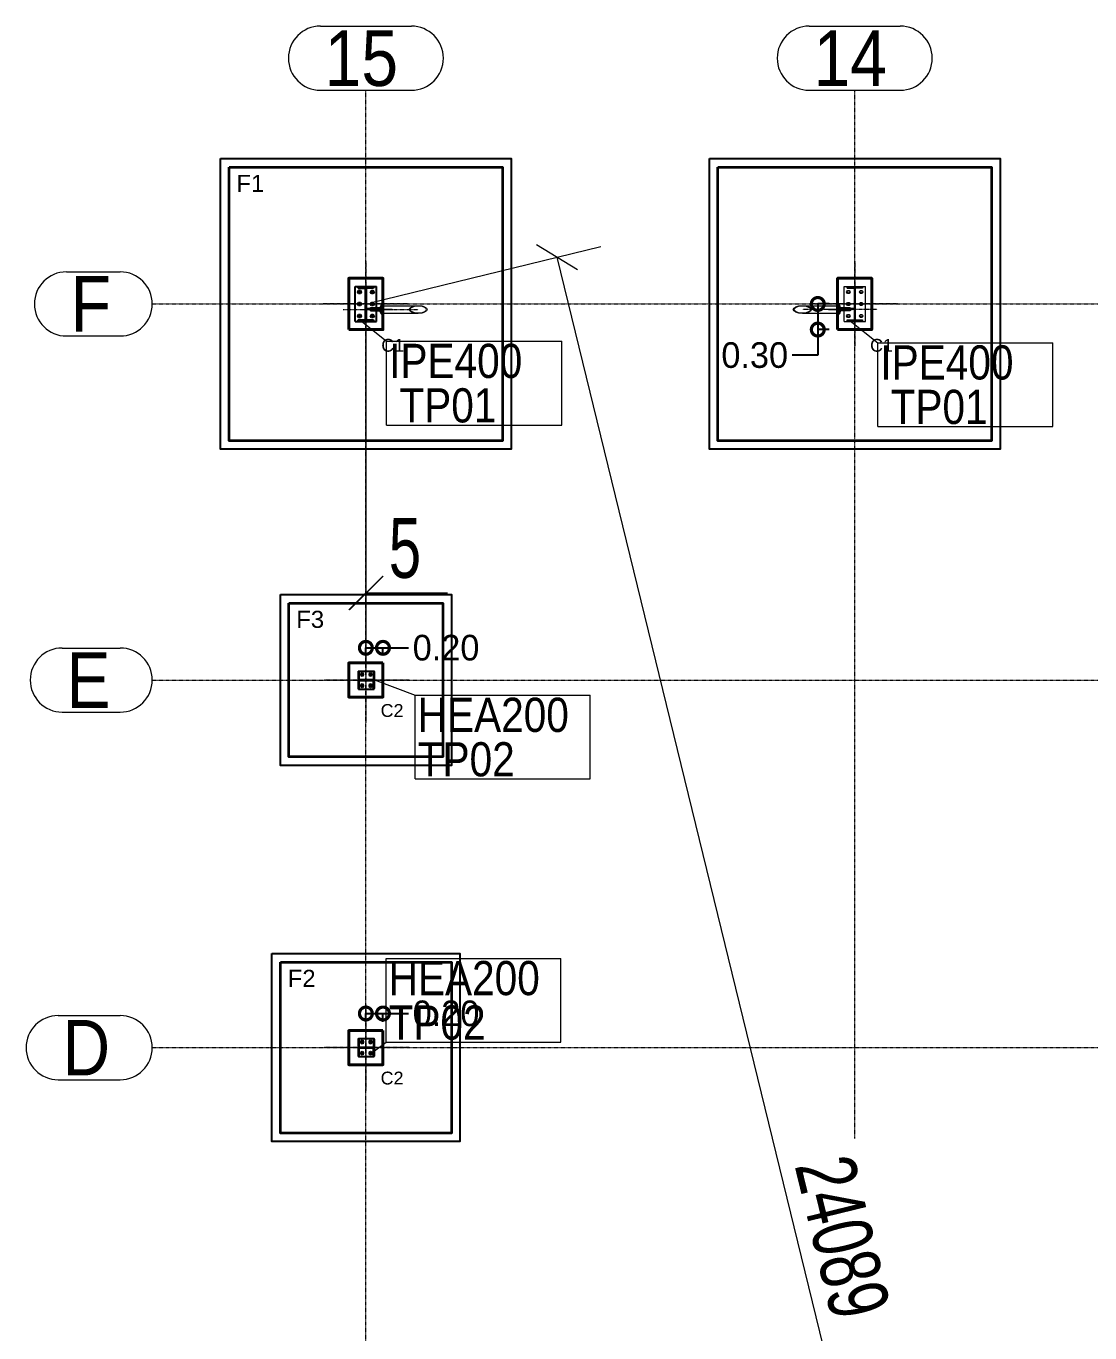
# Model space of a CAD drawing. Header units: millimetres. Extents: x 178198 to 9785548, y 9608 to 2087470.
# Drawn here: x 423626 to 436074, y 51059 to 66346 of the extents above; entities that cross this region are included whole.
import ezdxf

# ---------------------------------------------------------------- set-up
doc = ezdxf.new("R2010")
doc.units = ezdxf.units.MM
doc.header["$PDMODE"] = 35
doc.linetypes.add('XKITLINE00', pattern=[0])
doc.linetypes.add('XKITLINE03', pattern=[6, 3, -1, 1, -1])
for name, color, linetype, lineweight in [('Bolt', 7, 'Continuous', 0), ('Column', 7, 'Continuous', 40), ('foundation', 7, 'Continuous', 35), ('Part', 2, 'Continuous', 0), ('PartMark', 3, 'Continuous', 0), ('S-GRID', 1, 'Continuous', 0), ('Z-DIMENSIONS', 1, 'Continuous', 0)]:
    doc.layers.add(name, color=color, linetype=linetype, lineweight=lineweight)
for name, color, linetype in [('dim_axis', 251, 'Continuous'), ('dim_axis @ 100', 251, 'Continuous'), ('plain foundation', 8, 'Continuous'), ('Steel Section', 7, 'Continuous'), ('text', 7, 'Continuous')]:
    doc.layers.add(name, color=color, linetype=linetype)
doc.styles.add('Andalus1', font='andlso.ttf', dxfattribs={"height": 3})
doc.styles.add('Arial', font='arial.ttf', dxfattribs={"height": 2.034003})
doc.styles.add('Arial2', font='arial.ttf', dxfattribs={"height": 300})
doc.styles.add('ARIAL_NARROW', font='ARIALN.TTF')
doc.dimstyles.new('Annotative1', dxfattribs={"dimscale": 0, "dimtxt": 3, "dimasz": 3, "dimexe": 0, "dimexo": 1, "dimtad": 0, "dimtih": 1, "dimtoh": 1, "dimlfac": 0.001, "dimzin": 1, "dimdsep": 46, "dimtxsty": 'Andalus1', "dimblk": 'DOTSMALL', "dimcen": 2.5, "dimclrd": 256, "dimclre": 256, "dimclrt": 256, "dimadec": 4, "dimazin": 0, "dimtfac": 1, "dimtmove": 0, "dimatfit": 3, "dimldrblk": 'DOTSMALL', "dimfxl": 1, "dimlwd": -1, "dimlwe": -1, "dimarcsym": 0})

# ---------------------------------------------------------------- blocks, each defined once
blk = doc.blocks.new('_DotSmall')
at = {"color": 0, "linetype": 'ByBlock', "const_width": 0.5}
blk.add_lwpolyline([(-0.0625, 0, 1), (0.0625, 0, 1)], format="xyb", close=True, dxfattribs=at)
blk = doc.blocks.new('*D156')
at = {"layer": 'Defpoints', "color": 0, "transparency": 16777216}
for p in [(427802, 59073), (427602, 58896), (427802, 58896)]:
    blk.add_point(p, dxfattribs=at)
at = {"layer": 'dim_axis', "transparency": 16777216}
for p, q in [((427602, 58996), (427602, 59073)), ((427602, 59073), (427802, 59073)), ((427802, 58996), (427802, 59073)), ((427802, 59073), (428102, 59073))]:
    blk.add_line(p, q, dxfattribs=at)
at = {"layer": 'dim_axis', "transparency": 16777216, "xscale": 300, "yscale": 300, "zscale": 300, "rotation": 180}
blk.add_blockref('_DotSmall', (427602, 59073), dxfattribs=at)
at = {"layer": 'dim_axis', "transparency": 16777216, "xscale": 300, "yscale": 300, "zscale": 300}
blk.add_blockref('_DotSmall', (427802, 59073), dxfattribs=at)
at = {"layer": 'dim_axis', "transparency": 16777216, "insert": (428540, 59073), "char_height": 300, "attachment_point": 5, "style": 'Andalus1'}
blk.add_mtext('0.20', dxfattribs=at)
blk = doc.blocks.new('*D157')
at = {"layer": 'Defpoints', "color": 0, "transparency": 16777216}
for p in [(427802, 54795), (427602, 54596), (427802, 54596)]:
    blk.add_point(p, dxfattribs=at)
at = {"layer": 'dim_axis', "transparency": 16777216}
for p, q in [((427602, 54696), (427602, 54795)), ((427602, 54795), (427802, 54795)), ((427802, 54696), (427802, 54795)), ((427802, 54795), (428102, 54795))]:
    blk.add_line(p, q, dxfattribs=at)
at = {"layer": 'dim_axis', "transparency": 16777216, "xscale": 300, "yscale": 300, "zscale": 300, "rotation": 180}
blk.add_blockref('_DotSmall', (427602, 54795), dxfattribs=at)
at = {"layer": 'dim_axis', "transparency": 16777216, "xscale": 300, "yscale": 300, "zscale": 300}
blk.add_blockref('_DotSmall', (427802, 54795), dxfattribs=at)
at = {"layer": 'dim_axis', "transparency": 16777216, "insert": (428540, 54795), "char_height": 300, "attachment_point": 5, "style": 'Andalus1'}
blk.add_mtext('0.20', dxfattribs=at)
blk = doc.blocks.new('*D185')
at = {"layer": 'Defpoints', "color": 0, "transparency": 16777216}
for p in [(433122, 63096), (432890, 62796), (433122, 62796)]:
    blk.add_point(p, dxfattribs=at)
at = {"layer": 'dim_axis', "transparency": 16777216}
for p, q in [((433022, 63096), (432890, 63096)), ((432890, 63096), (432890, 62796)), ((433022, 62796), (432890, 62796)), ((432890, 62796), (432890, 62496)), ((432890, 62496), (432590, 62496))]:
    blk.add_line(p, q, dxfattribs=at)
at = {"layer": 'dim_axis', "transparency": 16777216, "xscale": 300, "yscale": 300, "zscale": 300}
for p, rotation in [((432890, 63096), 90), ((432890, 62796), 270)]:
    blk.add_blockref('_DotSmall', p, dxfattribs=dict(at, rotation=rotation))
at = {"layer": 'dim_axis', "transparency": 16777216, "insert": (432152, 62496), "char_height": 300, "attachment_point": 5, "style": 'Andalus1'}
blk.add_mtext('0.30', dxfattribs=at)
blk = doc.blocks.new('bng')
at = {"layer": 'Bolt', "linetype": 'XKITLINE00', "lineweight": 0}
for p, q in [((427655.27428, 63056.04028), (427765.87522, 63056.04028)), ((427655.27428, 63046.04028), (427655.27428, 63056.04028)), ((427655.27428, 63016.04028), (427655.27428, 63026.04028)), ((427655.27428, 63016.04028), (427765.87522, 63016.04028)), ((427664.29209, 63046.04028), (427664.29209, 63056.04028)), ((427664.29209, 63016.04028), (427664.29209, 63026.04028)), ((427679.81277, 63046.04028), (427679.81277, 63056.04028)), ((427679.81277, 63016.04028), (427679.81277, 63026.04028)), ((427686.31565, 63046.04028), (427686.31565, 63056.04028)), ((427686.31565, 63016.04028), (427686.31565, 63026.04028)), ((427689.32167, 63046.04028), (427689.32167, 63056.04028)), ((427689.32167, 63016.04028), (427689.32167, 63026.04028)), ((427704.84235, 63046.04028), (427704.84235, 63056.04028)), ((427704.84235, 63016.04028), (427704.84235, 63026.04028)), ((427709.80427, 63046.04028), (427709.80427, 63056.04028)), ((427709.80427, 63016.04028), (427709.80427, 63026.04028)), ((427718.82208, 63046.04028), (427718.82208, 63056.04028)), ((427718.82208, 63016.04028), (427718.82208, 63026.04028)), ((427734.34277, 63046.04028), (427734.34277, 63056.04028)), ((427734.34277, 63016.04028), (427734.34277, 63026.04028)), ((427740.84564, 63046.04028), (427740.84564, 63056.04028)), ((427740.84564, 63016.04028), (427740.84564, 63026.04028)), ((427743.85166, 63046.04028), (427743.85166, 63056.04028)), ((427743.85166, 63016.04028), (427743.85166, 63026.04028)), ((427759.37235, 63046.04028), (427759.37235, 63056.04028)), ((427759.37235, 63016.04028), (427759.37235, 63026.04028)), ((427765.87522, 63046.04028), (427765.87522, 63056.04028)), ((427765.87522, 63016.04028), (427765.87522, 63021.83319)), ((433158.4668, 63056.04029), (433269.06775, 63056.04029)), ((433158.4668, 63046.04029), (433158.4668, 63056.04029)), ((433158.4668, 63016.04029), (433158.4668, 63021.83317)), ((433269.06775, 63016.04029), (433158.4668, 63016.04029)), ((433164.96968, 63046.04029), (433164.96968, 63056.04029)), ((433164.96968, 63016.04029), (433164.96968, 63026.04029)), ((433180.49036, 63046.04029), (433180.49036, 63056.04029)), ((433180.49036, 63016.04029), (433180.49036, 63026.04029)), ((433183.49638, 63046.04029), (433183.49638, 63056.04029)), ((433183.49638, 63016.04029), (433183.49638, 63026.04029)), ((433189.99925, 63046.04029), (433189.99925, 63056.04029)), ((433189.99925, 63016.04029), (433189.99925, 63026.04029)), ((433205.51994, 63046.04029), (433205.51994, 63056.04029)), ((433205.51994, 63016.04029), (433205.51994, 63026.04029)), ((433214.53775, 63046.04029), (433214.53775, 63056.04029)), ((433214.53775, 63016.04029), (433214.53775, 63026.04029)), ((433219.49967, 63046.04029), (433219.49967, 63056.04029)), ((433219.49967, 63016.04029), (433219.49967, 63026.04029)), ((433235.02036, 63046.04029), (433235.02036, 63056.04029)), ((433235.02036, 63016.04029), (433235.02036, 63026.04029)), ((433238.02637, 63046.04029), (433238.02637, 63056.04029)), ((433238.02637, 63016.04029), (433238.02637, 63026.04029)), ((433244.52925, 63046.04029), (433244.52925, 63056.04029)), ((433244.52925, 63016.04029), (433244.52925, 63026.04029)), ((433260.04993, 63046.04029), (433260.04993, 63056.04029)), ((433260.04993, 63016.04029), (433260.04993, 63026.04029)), ((433269.06775, 63046.04029), (433269.06775, 63056.04029)), ((433269.06775, 63026.04029), (433269.06775, 63016.04029))]:
    blk.add_line(p, q, dxfattribs=at)
at = {"layer": 'Column', "lineweight": 40}
for points in [[(427402.17101, 62796.04029), (427802.17101, 62796.04029), (427802.17101, 63396.04029), (427402.17101, 63396.04029)], [(433122.17101, 62796.04029), (433522.17101, 62796.04029), (433522.17101, 63396.04029), (433122.17101, 63396.04029)], [(427802.17102, 58896.04028), (427402.17102, 58896.04028), (427402.17102, 58496.04028), (427802.17102, 58496.04028)], [(427802.17102, 54596.04028), (427402.17102, 54596.04028), (427402.17102, 54196.04028), (427802.17102, 54196.04028)]]:
    blk.add_lwpolyline(points, close=True, dxfattribs=at)
at = {"layer": 'foundation'}
for points in [[(426002.17101, 64696.04029), (429202.17101, 64696.04029), (429202.17101, 61496.04029), (426002.17101, 61496.04029)], [(431722.17101, 64696.04029), (434922.17101, 64696.04029), (434922.17101, 61496.04029), (431722.17101, 61496.04029)], [(426702.17101, 59596.04029), (428502.17101, 59596.04029), (428502.17101, 57796.04029), (426702.17101, 57796.04029)], [(426602.17101, 55396.04029), (428602.17101, 55396.04029), (428602.17101, 53396.04029), (426602.17101, 53396.04029)]]:
    blk.add_lwpolyline(points, close=True, dxfattribs=at)
at = {"layer": 'Part', "linetype": 'XKITLINE03', "lineweight": 0}
for p, q in [((427602.17101, 63596.04029), (427602.17101, 62596.04029)), ((433322.17101, 63596.04029), (433322.17101, 62596.04029)), ((428102.17101, 63096.04029), (427102.17101, 63096.04029)), ((427337.95313, 63031.04029), (428214.10802, 63031.04029)), ((433586.38889, 63031.04029), (432710.234, 63031.04029)), ((433822.17101, 63096.04029), (432822.17101, 63096.04029)), ((427527.17101, 62956.04029), (427527.17101, 62956.04029)), ((433247.17101, 62956.04029), (433247.17101, 62956.04029)), ((427607.17101, 58196.04029), (427607.17101, 59196.04029)), ((427557.17101, 58761.04029), (427557.17101, 58761.04029)), ((428107.17101, 58696.04029), (427107.17101, 58696.04029)), ((427607.17101, 53896.04029), (427607.17101, 54896.04029)), ((427557.17101, 54461.04029), (427557.17101, 54461.04029)), ((428107.17101, 54396.04029), (427107.17101, 54396.04029))]:
    blk.add_line(p, q, dxfattribs=at)
at = {"layer": 'Part', "linetype": 'XKITLINE00', "lineweight": 0}
for p, q in [((427477.17101, 62891.04029), (427477.17101, 63301.04029)), ((427477.17101, 63301.04029), (427727.17101, 63301.04029)), ((427512.17101, 63282.54029), (427512.17101, 63296.04029)), ((427512.17101, 63296.04029), (427692.17101, 63296.04029)), ((427512.91487, 63282.54029), (427526.41487, 63296.04029)), ((427692.17101, 63296.04029), (427692.17101, 63282.54029)), ((427727.17101, 63046.04028), (427727.17101, 63301.04029)), ((433197.17101, 63046.04029), (433197.17101, 63301.04029)), ((433197.17101, 63301.04029), (433447.17101, 63301.04029)), ((433232.17101, 63282.54029), (433232.17101, 63296.04029)), ((433232.17101, 63296.04029), (433412.17101, 63296.04029)), ((433232.91487, 63282.54029), (433246.41487, 63296.04029)), ((433412.17101, 63296.04029), (433412.17101, 63282.54029)), ((433447.17101, 62891.04029), (433447.17101, 63301.04029)), ((427506.3864, 63236.04029), (427516.77871, 63254.04029)), ((427516.77871, 63218.04029), (427506.3864, 63236.04029)), ((427512.17101, 63282.54029), (427597.87101, 63282.54029)), ((427516.77871, 63254.04029), (427537.56332, 63254.04029)), ((427537.56332, 63218.04029), (427516.77871, 63218.04029)), ((427537.56332, 63254.04029), (427547.95562, 63236.04029)), ((427547.95562, 63236.04029), (427537.56332, 63218.04029)), ((427597.87101, 62909.54029), (427597.87101, 63282.54029)), ((427692.17101, 63282.54029), (427606.47101, 63282.54029)), ((427606.47101, 63282.54029), (427606.47101, 62909.54029)), ((427656.3864, 63236.04029), (427666.77871, 63254.04029)), ((427666.77871, 63218.04029), (427656.3864, 63236.04029)), ((427666.77871, 63254.04029), (427687.56332, 63254.04029)), ((427687.56332, 63218.04029), (427666.77871, 63218.04029)), ((427687.56332, 63254.04029), (427697.95562, 63236.04029)), ((427697.95562, 63236.04029), (427687.56332, 63218.04029)), ((433226.3864, 63236.04029), (433236.77871, 63254.04029)), ((433236.77871, 63218.04029), (433226.3864, 63236.04029)), ((433232.17101, 63282.54029), (433317.87101, 63282.54029)), ((433236.77871, 63254.04029), (433257.56332, 63254.04029)), ((433257.56332, 63218.04029), (433236.77871, 63218.04029)), ((433257.56332, 63254.04029), (433267.95562, 63236.04029)), ((433267.95562, 63236.04029), (433257.56332, 63218.04029)), ((433317.87101, 62909.54029), (433317.87101, 63282.54029)), ((433412.17101, 63282.54029), (433326.47101, 63282.54029)), ((433326.47101, 63282.54029), (433326.47101, 62909.54029)), ((433376.3864, 63236.04029), (433386.77871, 63254.04029)), ((433386.77871, 63218.04029), (433376.3864, 63236.04029)), ((433386.77871, 63254.04029), (433407.56332, 63254.04029)), ((433407.56332, 63218.04029), (433386.77871, 63218.04029)), ((433407.56332, 63254.04029), (433417.95562, 63236.04029)), ((433417.95562, 63236.04029), (433407.56332, 63218.04029)), ((427506.3864, 63096.04029), (427516.77871, 63114.04029)), ((427516.77871, 63078.04029), (427506.3864, 63096.04029)), ((427516.77871, 63114.04029), (427537.56332, 63114.04029)), ((427537.56332, 63078.04029), (427516.77871, 63078.04029)), ((427537.56332, 63114.04029), (427547.95562, 63096.04029)), ((427547.95562, 63096.04029), (427537.56332, 63078.04029)), ((427597.87101, 63084.61835), (427606.47101, 63093.21835)), ((427606.47101, 63046.04028), (427766.35591, 63046.04028)), ((427744.84876, 63036.04028), (427606.47101, 63036.04028)), ((427630.87205, 63026.04028), (427630.87205, 63036.04028)), ((427910.56686, 63026.04028), (427630.87205, 63026.04028)), ((427635.78878, 63026.04028), (427635.78878, 63036.04028)), ((427656.3864, 63096.04029), (427666.77871, 63114.04029)), ((427666.77871, 63078.04029), (427656.3864, 63096.04029)), ((427666.77871, 63114.04029), (427687.56332, 63114.04029)), ((427687.56332, 63078.04029), (427666.77871, 63078.04029)), ((427687.56332, 63114.04029), (427697.95562, 63096.04029)), ((427697.95562, 63096.04029), (427687.56332, 63078.04029)), ((427727.17101, 62891.04029), (427727.17101, 63026.04028)), ((427740.44773, 63036.04028), (427740.44773, 63046.04028)), ((427744.84876, 63036.04028), (427910.56686, 63036.04028)), ((427766.84026, 63051.87739), (427765.52612, 63036.04028)), ((427765.52612, 63026.04028), (427766.84026, 63010.20318)), ((427771.76411, 63069.54224), (427766.84026, 63051.87739)), ((427766.84026, 63010.20318), (427771.76411, 62992.53833)), ((427770.07029, 63036.04028), (427771.38442, 63051.87739)), ((427771.38442, 63010.20318), (427770.07029, 63026.04028)), ((427771.38442, 63051.87739), (427776.30827, 63069.54224)), ((427776.30827, 62992.53833), (427771.38442, 63010.20318)), ((427779.13317, 63081.34552), (427771.76411, 63069.54224)), ((427771.76411, 62992.53833), (427779.13317, 62980.73505)), ((427775.23847, 63048.05056), (427774.24188, 63036.04028)), ((427774.24188, 63026.04028), (427775.23847, 63014.03001)), ((427779.25804, 63062.47118), (427775.23847, 63048.05056)), ((427775.23847, 63014.03001), (427779.25804, 62999.60939)), ((427776.30827, 63069.54224), (427783.67734, 63081.34552)), ((427783.67734, 62980.73505), (427776.30827, 62992.53833)), ((427787.82557, 63085.49027), (427779.13317, 63081.34552)), ((427785.27374, 63072.10673), (427779.25804, 63062.47118)), ((427779.25804, 62999.60939), (427785.27374, 62989.97384)), ((427783.67734, 63081.34552), (427792.36974, 63085.49027)), ((427792.36974, 63075.49029), (427785.27374, 63072.10673)), ((427785.27374, 62989.97384), (427792.36974, 62986.59029)), ((427787.82557, 63085.49027), (427792.36974, 63085.49027)), ((427792.36974, 63085.49027), (427801.06214, 63081.34552)), ((427792.36974, 63075.49029), (428214.10802, 63075.49029)), ((427792.36974, 62986.59029), (428214.10802, 62986.59029)), ((427801.06214, 63081.34552), (427804.7177, 63075.49029)), ((427804.7177, 62986.59029), (427801.06214, 62980.73505)), ((427903.89458, 63026.04028), (427903.89458, 63036.04028)), ((427910.56687, 63036.04028), (427910.15198, 63031.04029)), ((427910.15198, 63031.04029), (427910.56687, 63026.04028)), ((428107.55409, 63031.04029), (428115.66502, 63048.05056)), ((428115.66502, 63014.03001), (428107.55409, 63031.04029)), ((428115.66502, 63048.05056), (428138.76301, 63062.47118)), ((428115.66502, 63014.03001), (428115.66502, 63014.03001)), ((428115.66502, 63014.03001), (428115.66502, 63014.03001)), ((428138.76301, 62999.60939), (428115.66502, 63014.03001)), ((428124.52379, 63046.51983), (428117.14274, 63031.04029)), ((428117.14274, 63031.04029), (428124.52379, 63015.56074)), ((428145.54321, 63059.64275), (428124.52379, 63046.51983)), ((428124.52379, 63015.56074), (428145.54321, 63002.43782)), ((428138.76301, 63062.47118), (428173.33159, 63072.10673)), ((428173.33159, 62989.97384), (428138.76301, 62999.60939)), ((428177.00101, 63068.41121), (428145.54321, 63059.64275)), ((428145.54321, 63002.43782), (428177.00101, 62993.66936)), ((428173.33159, 63072.10673), (428214.10802, 63075.49029)), ((428214.10802, 62986.59029), (428173.33159, 62989.97384)), ((428214.10802, 63071.49029), (428177.00101, 63068.41121)), ((428177.00101, 62993.66936), (428214.10802, 62990.59029)), ((428199.15579, 63070.24958), (428195.46227, 63073.94309)), ((428214.10802, 63075.49029), (428254.88444, 63072.10673)), ((428251.21502, 63068.41121), (428214.10802, 63071.49029)), ((428214.10802, 62990.59029), (428251.21502, 62993.66936)), ((428254.88444, 62989.97384), (428214.10802, 62986.59029)), ((428282.67282, 63059.64275), (428251.21502, 63068.41121)), ((428251.21502, 62993.66936), (428282.67282, 63002.43782)), ((428254.88444, 63072.10673), (428289.45302, 63062.47118)), ((428289.45302, 62999.60939), (428254.88444, 62989.97384)), ((428274.08079, 62995.32458), (428270.39096, 62999.0144)), ((428303.69225, 63046.51983), (428282.67282, 63059.64275)), ((428282.67282, 63002.43782), (428303.69225, 63015.56074)), ((428289.45302, 63062.47118), (428312.55101, 63048.05056)), ((428312.55101, 63014.03001), (428289.45302, 62999.60939)), ((428311.07329, 63031.04029), (428303.69225, 63046.51983)), ((428303.69225, 63015.56074), (428311.07329, 63031.04029)), ((428312.55101, 63048.05056), (428320.66195, 63031.04029)), ((428320.66195, 63031.04029), (428312.55101, 63014.03001)), ((432603.68007, 63031.04029), (432611.79101, 63048.05056)), ((432611.79101, 63014.03001), (432603.68007, 63031.04029)), ((432611.79101, 63048.05056), (432634.889, 63062.47118)), ((432611.79101, 63014.03001), (432611.79101, 63014.03001)), ((432611.79101, 63014.03001), (432611.79101, 63014.03001)), ((432634.889, 62999.60939), (432611.79101, 63014.03001)), ((432620.64977, 63046.51983), (432613.26873, 63031.04029)), ((432613.26873, 63031.04029), (432620.64977, 63015.56074)), ((432641.6692, 63059.64275), (432620.64977, 63046.51983)), ((432620.64977, 63015.56074), (432641.6692, 63002.43782)), ((432634.889, 63062.47118), (432669.45758, 63072.10673)), ((432669.45758, 62989.97384), (432634.889, 62999.60939)), ((432673.127, 63068.41121), (432641.6692, 63059.64275)), ((432641.6692, 63002.43782), (432673.127, 62993.66936)), ((432669.45758, 63072.10673), (432710.234, 63075.49029)), ((432710.234, 62986.59029), (432669.45758, 62989.97384)), ((432710.234, 63071.49029), (432673.127, 63068.41121)), ((432673.127, 62993.66936), (432710.234, 62990.59029)), ((432695.28177, 63070.24958), (432691.58825, 63073.94309)), ((432710.234, 63075.49029), (432751.01043, 63072.10673)), ((432710.234, 63075.49029), (433131.97228, 63075.49029)), ((432747.34101, 63068.41121), (432710.234, 63071.49029)), ((432710.234, 62990.59029), (432747.34101, 62993.66936)), ((432751.01043, 62989.97384), (432710.234, 62986.59029)), ((432710.234, 62986.59029), (433131.97228, 62986.59029)), ((432778.79881, 63059.64275), (432747.34101, 63068.41121)), ((432747.34101, 62993.66936), (432778.79881, 63002.43782)), ((432751.01043, 63072.10673), (432785.57901, 63062.47118)), ((432785.57901, 62999.60939), (432751.01043, 62989.97384)), ((432770.20677, 62995.32458), (432766.51694, 62999.0144)), ((432799.81824, 63046.51983), (432778.79881, 63059.64275)), ((432778.79881, 63002.43782), (432799.81824, 63015.56074)), ((432785.57901, 63062.47118), (432808.677, 63048.05056)), ((432808.677, 63014.03001), (432785.57901, 62999.60939)), ((432807.19928, 63031.04029), (432799.81824, 63046.51983)), ((432799.81824, 63015.56074), (432807.19928, 63031.04029)), ((432808.677, 63048.05056), (432816.78793, 63031.04029)), ((432816.78793, 63031.04029), (432808.677, 63014.03001)), ((433014.19005, 63031.04029), (433013.77515, 63036.04029)), ((433013.77516, 63036.04029), (433179.49325, 63036.04029)), ((433013.77516, 63026.04029), (433014.19005, 63031.04029)), ((433293.46997, 63026.04029), (433013.77516, 63026.04029)), ((433020.44745, 63026.04029), (433020.44745, 63036.04029)), ((433119.62432, 63075.49029), (433123.27988, 63081.34552)), ((433123.27988, 62980.73505), (433119.62432, 62986.59029)), ((433123.27988, 63081.34552), (433131.97228, 63085.49028)), ((433131.97228, 63085.49028), (433140.66469, 63081.34552)), ((433136.51645, 63085.49028), (433131.97228, 63085.49028)), ((433139.06828, 63072.10673), (433131.97228, 63075.49029)), ((433131.97228, 62986.59029), (433139.06828, 62989.97384)), ((433145.20885, 63081.34552), (433136.51645, 63085.49028)), ((433145.08398, 63062.47118), (433139.06828, 63072.10673)), ((433139.06828, 62989.97384), (433145.08398, 62999.60939)), ((433140.66469, 63081.34552), (433148.03375, 63069.54225)), ((433148.03375, 62992.53833), (433140.66469, 62980.73505)), ((433149.10355, 63048.05056), (433145.08398, 63062.47118)), ((433145.08398, 62999.60939), (433149.10355, 63014.03001)), ((433152.57791, 63069.54225), (433145.20885, 63081.34552)), ((433145.20885, 62980.73505), (433152.57791, 62992.53833)), ((433148.03375, 63069.54225), (433152.9576, 63051.8774)), ((433152.9576, 63010.20318), (433148.03375, 62992.53833)), ((433150.10014, 63036.04029), (433149.10355, 63048.05056)), ((433149.10355, 63014.03001), (433150.10014, 63026.04029)), ((433157.50176, 63051.8774), (433152.57791, 63069.54225)), ((433152.57791, 62992.53833), (433157.50176, 63010.20318)), ((433152.9576, 63051.8774), (433154.27173, 63036.04029)), ((433154.27173, 63026.04029), (433152.9576, 63010.20318)), ((433158.8159, 63036.04029), (433157.50176, 63051.8774)), ((433157.50176, 63010.20318), (433158.8159, 63026.04029)), ((433157.98612, 63046.04029), (433317.87101, 63046.04029)), ((433317.87101, 63036.04029), (433179.49325, 63036.04029)), ((433183.89429, 63036.04029), (433183.89429, 63046.04029)), ((433197.17101, 62891.04029), (433197.17101, 63026.04029)), ((433226.3864, 63096.04029), (433236.77871, 63114.04029)), ((433236.77871, 63078.04029), (433226.3864, 63096.04029)), ((433236.77871, 63114.04029), (433257.56332, 63114.04029)), ((433257.56332, 63078.04029), (433236.77871, 63078.04029)), ((433257.56332, 63114.04029), (433267.95562, 63096.04029)), ((433267.95562, 63096.04029), (433257.56332, 63078.04029)), ((433288.55324, 63026.04029), (433288.55324, 63036.04029)), ((433293.46997, 63036.04029), (433293.46997, 63026.04029)), ((433317.87101, 63084.61835), (433326.47101, 63093.21835)), ((433376.3864, 63096.04029), (433386.77871, 63114.04029)), ((433386.77871, 63078.04029), (433376.3864, 63096.04029)), ((433386.77871, 63114.04029), (433407.56332, 63114.04029)), ((433407.56332, 63078.04029), (433386.77871, 63078.04029)), ((433407.56332, 63114.04029), (433417.95562, 63096.04029)), ((433417.95562, 63096.04029), (433407.56332, 63078.04029)), ((427477.17101, 62891.04029), (427727.17101, 62891.04029)), ((427506.3864, 62956.04029), (427516.77871, 62974.04029)), ((427516.77871, 62938.04029), (427506.3864, 62956.04029)), ((427512.17101, 62896.04029), (427512.17101, 62909.54029)), ((427512.17101, 62909.54029), (427597.87101, 62909.54029)), ((427692.17101, 62896.04029), (427512.17101, 62896.04029)), ((427516.77871, 62974.04029), (427537.56332, 62974.04029)), ((427537.56332, 62938.04029), (427516.77871, 62938.04029)), ((427537.56332, 62974.04029), (427547.95562, 62956.04029)), ((427547.95562, 62956.04029), (427537.56332, 62938.04029)), ((427606.47101, 62909.54029), (427692.17101, 62909.54029)), ((427656.3864, 62956.04029), (427666.77871, 62974.04029)), ((427666.77871, 62938.04029), (427656.3864, 62956.04029)), ((427666.77871, 62974.04029), (427687.56332, 62974.04029)), ((427687.56332, 62938.04029), (427666.77871, 62938.04029)), ((427687.56332, 62974.04029), (427697.95562, 62956.04029)), ((427697.95562, 62956.04029), (427687.56332, 62938.04029)), ((427692.17101, 62909.54029), (427692.17101, 62896.04029)), ((427779.13317, 62980.73505), (427787.82557, 62976.5903)), ((427792.36974, 62976.5903), (427783.67734, 62980.73505)), ((427787.82557, 62976.5903), (427792.36974, 62976.5903)), ((427801.06214, 62980.73505), (427792.36974, 62976.5903)), ((433131.97228, 62976.59029), (433123.27988, 62980.73505)), ((433140.66469, 62980.73505), (433131.97228, 62976.59029)), ((433131.97228, 62976.59029), (433136.51645, 62976.59029)), ((433136.51645, 62976.59029), (433145.20885, 62980.73505)), ((433197.17101, 62891.04029), (433447.17101, 62891.04029)), ((433226.3864, 62956.04029), (433236.77871, 62974.04029)), ((433236.77871, 62938.04029), (433226.3864, 62956.04029)), ((433232.17101, 62896.04029), (433232.17101, 62909.54029)), ((433232.17101, 62909.54029), (433317.87101, 62909.54029)), ((433412.17101, 62896.04029), (433232.17101, 62896.04029)), ((433236.77871, 62974.04029), (433257.56332, 62974.04029)), ((433257.56332, 62938.04029), (433236.77871, 62938.04029)), ((433257.56332, 62974.04029), (433267.95562, 62956.04029)), ((433267.95562, 62956.04029), (433257.56332, 62938.04029)), ((433326.47101, 62909.54029), (433412.17101, 62909.54029)), ((433376.3864, 62956.04029), (433386.77871, 62974.04029)), ((433386.77871, 62938.04029), (433376.3864, 62956.04029)), ((433386.77871, 62974.04029), (433407.56332, 62974.04029)), ((433407.56332, 62938.04029), (433386.77871, 62938.04029)), ((433407.56332, 62974.04029), (433417.95562, 62956.04029)), ((433417.95562, 62956.04029), (433407.56332, 62938.04029)), ((433412.17101, 62909.54029), (433412.17101, 62896.04029)), ((433412.17101, 62896.04029), (433412.17101, 62896.04029)), ((433412.17101, 62896.04029), (433412.17101, 62896.04029)), ((427512.17101, 58596.04029), (427512.17101, 58796.04029)), ((427512.17101, 58796.04029), (427522.17101, 58796.04029)), ((427517.17101, 58796.04029), (427517.17101, 58801.04029)), ((427517.17101, 58801.04029), (427697.17101, 58801.04029)), ((427522.17101, 58796.04029), (427522.17101, 58699.29029)), ((427542.17101, 58769.70054), (427557.17101, 58778.36079)), ((427542.17101, 58752.38003), (427542.17101, 58769.70054)), ((427557.17101, 58743.71978), (427542.17101, 58752.38003)), ((427557.17101, 58778.36079), (427572.17101, 58769.70054)), ((427572.17101, 58752.38003), (427557.17101, 58743.71978)), ((427572.17101, 58769.70054), (427572.17101, 58752.38003)), ((427642.17101, 58769.70054), (427657.17101, 58778.36079)), ((427642.17101, 58752.38003), (427642.17101, 58769.70054)), ((427657.17101, 58743.71978), (427642.17101, 58752.38003)), ((427657.17101, 58778.36079), (427672.17101, 58769.70054)), ((427672.17101, 58752.38003), (427657.17101, 58743.71978)), ((427672.17101, 58769.70054), (427672.17101, 58752.38003)), ((427692.17101, 58796.04029), (427702.17101, 58796.04029)), ((427692.17101, 58699.29029), (427692.17101, 58796.04029)), ((427702.17101, 58776.04029), (427692.17101, 58766.04029)), ((427697.17101, 58796.04029), (427697.17101, 58801.04029)), ((427702.17101, 58796.04029), (427702.17101, 58596.04029)), ((427522.17101, 58596.04029), (427512.17101, 58596.04029)), ((427517.17101, 58591.04029), (427517.17101, 58596.04029)), ((427517.17101, 58591.04029), (427697.17101, 58591.04029)), ((427522.17101, 58699.29029), (427692.17101, 58699.29029)), ((427692.17101, 58692.79029), (427522.17101, 58692.79029)), ((427522.17101, 58692.79029), (427522.17101, 58596.04029)), ((427522.17101, 58596.04029), (427522.17101, 58596.04029)), ((427522.17101, 58596.04029), (427522.17101, 58596.04029)), ((427542.17101, 58639.70054), (427557.17101, 58648.36079)), ((427542.17101, 58622.38003), (427542.17101, 58639.70054)), ((427557.17101, 58613.71978), (427542.17101, 58622.38003)), ((427557.17101, 58648.36079), (427572.17101, 58639.70054)), ((427572.17101, 58622.38003), (427557.17101, 58613.71978)), ((427572.17101, 58639.70054), (427572.17101, 58622.38003)), ((427625.42101, 58699.29029), (427618.92101, 58692.79029)), ((427642.17101, 58639.70054), (427657.17101, 58648.36079)), ((427642.17101, 58622.38003), (427642.17101, 58639.70054)), ((427657.17101, 58613.71978), (427642.17101, 58622.38003)), ((427657.17101, 58648.36079), (427672.17101, 58639.70054)), ((427672.17101, 58622.38003), (427657.17101, 58613.71978)), ((427672.17101, 58639.70054), (427672.17101, 58622.38003)), ((427692.17101, 58596.04029), (427692.17101, 58692.79029)), ((427702.17101, 58596.04029), (427692.17101, 58596.04029)), ((427697.17101, 58591.04029), (427697.17101, 58596.04029)), ((427512.17101, 54296.04029), (427512.17101, 54496.04029)), ((427512.17101, 54496.04029), (427522.17101, 54496.04029)), ((427517.17101, 54496.04029), (427517.17101, 54501.04029)), ((427517.17101, 54501.04029), (427697.17101, 54501.04029)), ((427522.17101, 54496.04029), (427522.17101, 54399.29029)), ((427542.17101, 54469.70054), (427557.17101, 54478.36079)), ((427542.17101, 54452.38003), (427542.17101, 54469.70054)), ((427557.17101, 54443.71978), (427542.17101, 54452.38003)), ((427557.17101, 54478.36079), (427572.17101, 54469.70054)), ((427572.17101, 54452.38003), (427557.17101, 54443.71978)), ((427572.17101, 54469.70054), (427572.17101, 54452.38003)), ((427642.17101, 54469.70054), (427657.17101, 54478.36079)), ((427642.17101, 54452.38003), (427642.17101, 54469.70054)), ((427657.17101, 54443.71978), (427642.17101, 54452.38003)), ((427657.17101, 54478.36079), (427672.17101, 54469.70054)), ((427672.17101, 54452.38003), (427657.17101, 54443.71978)), ((427672.17101, 54469.70054), (427672.17101, 54452.38003)), ((427692.17101, 54496.04029), (427702.17101, 54496.04029)), ((427692.17101, 54399.29029), (427692.17101, 54496.04029)), ((427702.17101, 54476.04029), (427692.17101, 54466.04029)), ((427697.17101, 54496.04029), (427697.17101, 54501.04029)), ((427702.17101, 54496.04029), (427702.17101, 54296.04029)), ((427522.17101, 54296.04029), (427512.17101, 54296.04029)), ((427517.17101, 54291.04029), (427517.17101, 54296.04029)), ((427517.17101, 54291.04029), (427697.17101, 54291.04029)), ((427522.17101, 54399.29029), (427692.17101, 54399.29029)), ((427692.17101, 54392.79029), (427522.17101, 54392.79029)), ((427522.17101, 54392.79029), (427522.17101, 54296.04029)), ((427522.17101, 54296.04029), (427522.17101, 54296.04029)), ((427522.17101, 54296.04029), (427522.17101, 54296.04029)), ((427542.17101, 54339.70054), (427557.17101, 54348.36079)), ((427542.17101, 54322.38003), (427542.17101, 54339.70054)), ((427557.17101, 54313.71978), (427542.17101, 54322.38003)), ((427557.17101, 54348.36079), (427572.17101, 54339.70054)), ((427572.17101, 54322.38003), (427557.17101, 54313.71978)), ((427572.17101, 54339.70054), (427572.17101, 54322.38003)), ((427625.42101, 54399.29029), (427618.92101, 54392.79029)), ((427642.17101, 54339.70054), (427657.17101, 54348.36079)), ((427642.17101, 54322.38003), (427642.17101, 54339.70054)), ((427657.17101, 54313.71978), (427642.17101, 54322.38003)), ((427657.17101, 54348.36079), (427672.17101, 54339.70054)), ((427672.17101, 54322.38003), (427657.17101, 54313.71978)), ((427672.17101, 54339.70054), (427672.17101, 54322.38003)), ((427692.17101, 54296.04029), (427692.17101, 54392.79029)), ((427702.17101, 54296.04029), (427692.17101, 54296.04029)), ((427697.17101, 54291.04029), (427697.17101, 54296.04029))]:
    blk.add_line(p, q, dxfattribs=at)
for centre, radius, start, end in [((427527.17101, 63236.04029), 12, 0, 180), ((427527.17101, 63236.04029), 12, 180, 0), ((427677.17101, 63236.04029), 12, 0, 180), ((427677.17101, 63236.04029), 12, 180, 0), ((433247.17101, 63236.04029), 12, 0, 180), ((433247.17101, 63236.04029), 12, 180, 0), ((433397.17101, 63236.04029), 12, 0, 180), ((433397.17101, 63236.04029), 12, 180, 0), ((427527.17101, 63096.04029), 12, 0, 180), ((427527.17101, 63096.04029), 12, 180, 0), ((427677.17101, 63096.04029), 12, 0, 180), ((427677.17101, 63096.04029), 12, 180, 0), ((433247.17101, 63096.04029), 12, 0, 180), ((433247.17101, 63096.04029), 12, 180, 0), ((433397.17101, 63096.04029), 12, 0, 180), ((433397.17101, 63096.04029), 12, 180, 0), ((427527.17101, 62956.04029), 12, 0, 180), ((427527.17101, 62956.04029), 12, 180, 0), ((427677.17101, 62956.04029), 12, 0, 180), ((427677.17101, 62956.04029), 12, 180, 0), ((433247.17101, 62956.04029), 12, 0, 180), ((433247.17101, 62956.04029), 12, 180, 0), ((433397.17101, 62956.04029), 12, 0, 180), ((433397.17101, 62956.04029), 12, 180, 0), ((427557.17101, 58761.04029), 10, 90, 270), ((427557.17101, 58761.04029), 10, 270, 90), ((427657.17101, 58761.04029), 10, 90, 270), ((427657.17101, 58761.04029), 10, 270, 90), ((427557.17101, 58631.04029), 10, 90, 270), ((427557.17101, 58631.04029), 10, 270, 90), ((427657.17101, 58631.04029), 10, 90, 270), ((427657.17101, 58631.04029), 10, 270, 90), ((427557.17101, 54461.04029), 10, 90, 270), ((427557.17101, 54461.04029), 10, 270, 90), ((427657.17101, 54461.04029), 10, 90, 270), ((427657.17101, 54461.04029), 10, 270, 90), ((427557.17101, 54331.04029), 10, 90, 270), ((427557.17101, 54331.04029), 10, 270, 90), ((427657.17101, 54331.04029), 10, 90, 270), ((427657.17101, 54331.04029), 10, 270, 90)]:
    blk.add_arc(centre, radius, start, end, dxfattribs=at)
at = {"layer": 'PartMark', "linetype": 'XKITLINE00', "lineweight": 0}
for p, q in [((427548.46501, 62896.53029), (427844.08399, 62659.82191)), ((433268.46501, 62896.53029), (433592.15449, 62641.90767)), ((427844.08399, 62659.82191), (429894.08399, 62659.82191)), ((427844.08399, 61679.82191), (427844.08399, 62659.82191)), ((429894.08399, 61679.82191), (429894.08399, 62659.82191)), ((433592.15449, 62641.90767), (435642.15449, 62641.90767)), ((433592.15449, 61661.90767), (433592.15449, 62641.90767)), ((435642.15449, 61661.90767), (435642.15449, 62641.90767)), ((427844.08399, 61679.82191), (429894.08399, 61679.82191)), ((433592.15449, 61661.90767), (435642.15449, 61661.90767)), ((427702.17101, 58699.19869), (428178.35858, 58519.12667)), ((428178.35858, 58519.12667), (430225.27264, 58519.12667)), ((428178.35858, 57539.12667), (428178.35858, 58519.12667)), ((430225.27264, 57539.12667), (430225.27264, 58519.12667)), ((428178.35858, 57539.12667), (430225.27264, 57539.12667)), ((427838.12965, 55439.48715), (429885.04371, 55439.48715)), ((427838.12965, 54459.48715), (427838.12965, 55439.48715)), ((429885.04371, 54459.48715), (429885.04371, 55439.48715)), ((427702.17101, 54358.0764), (427838.12965, 54459.48715)), ((427838.12965, 54459.48715), (429885.04371, 54459.48715))]:
    blk.add_line(p, q, dxfattribs=at)
at = {"layer": 'plain foundation'}
for points in [[(425902.17101, 64796.04029), (429302.17101, 64796.04029), (429302.17101, 61396.04029), (425902.17101, 61396.04029)], [(431622.17101, 64796.04029), (435022.17101, 64796.04029), (435022.17101, 61396.04029), (431622.17101, 61396.04029)], [(426602.17101, 59696.04029), (428602.17101, 59696.04029), (428602.17101, 57696.04029), (426602.17101, 57696.04029)], [(426502.17101, 55496.04029), (428702.17101, 55496.04029), (428702.17101, 53296.04029), (426502.17101, 53296.04029)]]:
    blk.add_lwpolyline(points, close=True, dxfattribs=at)
at = {"layer": 'S-GRID', "linetype": 'XKITLINE00', "lineweight": 0}
for p, q in [((427070.06652, 66346.04029), (428134.2755, 66346.04029)), ((432790.06652, 66346.04029), (433854.2755, 66346.04029)), ((427070.06652, 65596.04029), (428134.2755, 65596.04029)), ((432790.06652, 65596.04029), (433854.2755, 65596.04029)), ((424097.77648, 63471.04029), (424727.17101, 63471.04029)), ((424097.77648, 62721.04029), (424727.17101, 62721.04029)), ((424048.89953, 59071.04029), (424727.17101, 59071.04029)), ((424048.89953, 58321.04029), (424727.17101, 58321.04029)), ((424001.2921, 54771.04029), (424727.17101, 54771.04029)), ((424001.2921, 54021.04029), (424727.17101, 54021.04029))]:
    blk.add_line(p, q, dxfattribs=at)
at = {"layer": 'S-GRID', "linetype": 'XKITLINE03', "lineweight": 0}
for p, q in [((427602.17101, 37196.04029), (427602.17101, 65596.04029)), ((433322.17101, 53334.43903), (433322.17101, 65596.04029)), ((425102.17101, 63096.04029), (510182.17101, 63096.04029)), ((425102.17101, 58696.04029), (510182.17101, 58696.04029)), ((425102.17101, 54396.04029), (510182.17101, 54396.04029))]:
    blk.add_line(p, q, dxfattribs=at)
at = {"layer": 'S-GRID', "linetype": 'XKITLINE00', "lineweight": 0}
for centre, start, end in [((427070.06652, 65971.04029), 90, 270), ((428134.2755, 65971.04029), 270, 90), ((432790.06652, 65971.04029), 90, 270), ((433854.2755, 65971.04029), 270, 90), ((424097.77648, 63096.04029), 90, 270), ((424727.17101, 63096.04029), 270, 90), ((424048.89953, 58696.04029), 90, 270), ((424727.17101, 58696.04029), 270, 90), ((424001.2921, 54396.04029), 90, 270), ((424727.17101, 54396.04029), 270, 90)]:
    blk.add_arc(centre, 375, start, end, dxfattribs=at)
at = {"layer": 'Steel Section'}
for p, q in [((427477.17101, 62891.04029), (427477.17101, 63301.04029)), ((427477.17101, 63301.04029), (427727.17101, 63301.04029)), ((427512.17101, 63282.54029), (427512.17101, 63296.04029)), ((427512.17101, 63296.04029), (427692.17101, 63296.04029)), ((427512.91487, 63282.54029), (427526.41487, 63296.04029)), ((427692.17101, 63296.04029), (427692.17101, 63282.54029)), ((427727.17101, 62891.04029), (427727.17101, 63301.04029)), ((427506.3864, 63236.04029), (427516.77871, 63254.04029)), ((427516.77871, 63218.04029), (427506.3864, 63236.04029)), ((427512.17101, 63282.54029), (427597.87101, 63282.54029)), ((427516.77871, 63254.04029), (427537.56332, 63254.04029)), ((427537.56332, 63218.04029), (427516.77871, 63218.04029)), ((427537.56332, 63254.04029), (427547.95562, 63236.04029)), ((427547.95562, 63236.04029), (427537.56332, 63218.04029)), ((427597.87101, 62909.54029), (427597.87101, 63282.54029)), ((427692.17101, 63282.54029), (427606.47101, 63282.54029)), ((427606.47101, 63282.54029), (427606.47101, 62909.54029)), ((427656.3864, 63236.04029), (427666.77871, 63254.04029)), ((427666.77871, 63218.04029), (427656.3864, 63236.04029)), ((427666.77871, 63254.04029), (427687.56332, 63254.04029)), ((427687.56332, 63218.04029), (427666.77871, 63218.04029)), ((427687.56332, 63254.04029), (427697.95562, 63236.04029)), ((427697.95562, 63236.04029), (427687.56332, 63218.04029)), ((427506.3864, 63096.04029), (427516.77871, 63114.04029)), ((427516.77871, 63078.04029), (427506.3864, 63096.04029)), ((427516.77871, 63114.04029), (427537.56332, 63114.04029)), ((427537.56332, 63078.04029), (427516.77871, 63078.04029)), ((427537.56332, 63114.04029), (427547.95562, 63096.04029)), ((427547.95562, 63096.04029), (427537.56332, 63078.04029)), ((427597.87101, 63084.61835), (427606.47101, 63093.21835)), ((427656.3864, 63096.04029), (427666.77871, 63114.04029)), ((427666.77871, 63078.04029), (427656.3864, 63096.04029)), ((427666.77871, 63114.04029), (427687.56332, 63114.04029)), ((427687.56332, 63078.04029), (427666.77871, 63078.04029)), ((427687.56332, 63114.04029), (427697.95562, 63096.04029)), ((427697.95562, 63096.04029), (427687.56332, 63078.04029)), ((427477.17101, 62891.04029), (427727.17101, 62891.04029)), ((427506.3864, 62956.04029), (427516.77871, 62974.04029)), ((427516.77871, 62938.04029), (427506.3864, 62956.04029)), ((427512.17101, 62896.04029), (427512.17101, 62909.54029)), ((427512.17101, 62909.54029), (427597.87101, 62909.54029)), ((427692.17101, 62896.04029), (427512.17101, 62896.04029)), ((427516.77871, 62974.04029), (427537.56332, 62974.04029)), ((427537.56332, 62938.04029), (427516.77871, 62938.04029)), ((427527.17101, 62956.04029), (427527.17101, 62956.04029)), ((427537.56332, 62974.04029), (427547.95562, 62956.04029)), ((427547.95562, 62956.04029), (427537.56332, 62938.04029)), ((427606.47101, 62909.54029), (427692.17101, 62909.54029)), ((427656.3864, 62956.04029), (427666.77871, 62974.04029)), ((427666.77871, 62938.04029), (427656.3864, 62956.04029)), ((427666.77871, 62974.04029), (427687.56332, 62974.04029)), ((427687.56332, 62938.04029), (427666.77871, 62938.04029)), ((427687.56332, 62974.04029), (427697.95562, 62956.04029)), ((427697.95562, 62956.04029), (427687.56332, 62938.04029)), ((427692.17101, 62909.54029), (427692.17101, 62896.04029)), ((427692.17101, 62896.04029), (427692.17101, 62896.04029)), ((427522.17101, 58796.04029), (427512.17101, 58796.04029)), ((427512.17101, 58796.04029), (427512.17101, 58596.04029)), ((427522.17101, 58766.04029), (427512.17101, 58776.04029)), ((427517.17101, 58796.04029), (427517.17101, 58801.04029)), ((427517.17101, 58801.04029), (427697.17101, 58801.04029)), ((427522.17101, 58699.29029), (427522.17101, 58796.04029)), ((427557.17101, 58778.36079), (427542.17101, 58769.70054)), ((427542.17101, 58769.70054), (427542.17101, 58752.38003)), ((427542.17101, 58752.38003), (427557.17101, 58743.71978)), ((427572.17101, 58769.70054), (427557.17101, 58778.36079)), ((427557.17101, 58743.71978), (427572.17101, 58752.38003)), ((427572.17101, 58752.38003), (427572.17101, 58769.70054)), ((427657.17101, 58778.36079), (427642.17101, 58769.70054)), ((427642.17101, 58769.70054), (427642.17101, 58752.38003)), ((427642.17101, 58752.38003), (427657.17101, 58743.71978)), ((427672.17101, 58769.70054), (427657.17101, 58778.36079)), ((427657.17101, 58743.71978), (427672.17101, 58752.38003)), ((427672.17101, 58752.38003), (427672.17101, 58769.70054)), ((427702.17101, 58796.04029), (427692.17101, 58796.04029)), ((427692.17101, 58796.04029), (427692.17101, 58699.29029)), ((427697.17101, 58796.04029), (427697.17101, 58801.04029)), ((427702.17101, 58596.04029), (427702.17101, 58796.04029)), ((427512.17101, 58596.04029), (427522.17101, 58596.04029)), ((427517.17101, 58591.04029), (427517.17101, 58596.04029)), ((427517.17101, 58591.04029), (427697.17101, 58591.04029)), ((427692.17101, 58699.29029), (427522.17101, 58699.29029)), ((427522.17101, 58596.04029), (427522.17101, 58692.79029)), ((427522.17101, 58692.79029), (427692.17101, 58692.79029)), ((427557.17101, 58648.36079), (427542.17101, 58639.70054)), ((427542.17101, 58639.70054), (427542.17101, 58622.38003)), ((427542.17101, 58622.38003), (427557.17101, 58613.71978)), ((427572.17101, 58639.70054), (427557.17101, 58648.36079)), ((427557.17101, 58631.04029), (427557.17101, 58631.04029)), ((427557.17101, 58613.71978), (427572.17101, 58622.38003)), ((427572.17101, 58622.38003), (427572.17101, 58639.70054)), ((427595.42101, 58692.79029), (427588.92101, 58699.29029)), ((427657.17101, 58648.36079), (427642.17101, 58639.70054)), ((427642.17101, 58639.70054), (427642.17101, 58622.38003)), ((427642.17101, 58622.38003), (427657.17101, 58613.71978)), ((427672.17101, 58639.70054), (427657.17101, 58648.36079)), ((427657.17101, 58613.71978), (427672.17101, 58622.38003)), ((427672.17101, 58622.38003), (427672.17101, 58639.70054)), ((427692.17101, 58596.04029), (427692.17101, 58692.79029)), ((427702.17101, 58596.04029), (427692.17101, 58596.04029)), ((427697.17101, 58591.04029), (427697.17101, 58596.04029)), ((427522.17101, 54496.04029), (427512.17101, 54496.04029)), ((427512.17101, 54496.04029), (427512.17101, 54296.04029)), ((427522.17101, 54466.04029), (427512.17101, 54476.04029)), ((427517.17101, 54496.04029), (427517.17101, 54501.04029)), ((427517.17101, 54501.04029), (427697.17101, 54501.04029)), ((427522.17101, 54399.29029), (427522.17101, 54496.04029)), ((427557.17101, 54478.36079), (427542.17101, 54469.70054)), ((427542.17101, 54469.70054), (427542.17101, 54452.38003)), ((427542.17101, 54452.38003), (427557.17101, 54443.71978)), ((427572.17101, 54469.70054), (427557.17101, 54478.36079)), ((427557.17101, 54443.71978), (427572.17101, 54452.38003)), ((427572.17101, 54452.38003), (427572.17101, 54469.70054)), ((427657.17101, 54478.36079), (427642.17101, 54469.70054)), ((427642.17101, 54469.70054), (427642.17101, 54452.38003)), ((427642.17101, 54452.38003), (427657.17101, 54443.71978)), ((427672.17101, 54469.70054), (427657.17101, 54478.36079)), ((427657.17101, 54443.71978), (427672.17101, 54452.38003)), ((427672.17101, 54452.38003), (427672.17101, 54469.70054)), ((427702.17101, 54496.04029), (427692.17101, 54496.04029)), ((427692.17101, 54496.04029), (427692.17101, 54399.29029)), ((427697.17101, 54496.04029), (427697.17101, 54501.04029)), ((427702.17101, 54296.04029), (427702.17101, 54496.04029)), ((427512.17101, 54296.04029), (427522.17101, 54296.04029)), ((427517.17101, 54291.04029), (427517.17101, 54296.04029)), ((427517.17101, 54291.04029), (427697.17101, 54291.04029)), ((427692.17101, 54399.29029), (427522.17101, 54399.29029)), ((427522.17101, 54296.04029), (427522.17101, 54392.79029)), ((427522.17101, 54392.79029), (427692.17101, 54392.79029)), ((427557.17101, 54348.36079), (427542.17101, 54339.70054)), ((427542.17101, 54339.70054), (427542.17101, 54322.38003)), ((427542.17101, 54322.38003), (427557.17101, 54313.71978)), ((427572.17101, 54339.70054), (427557.17101, 54348.36079)), ((427557.17101, 54331.04029), (427557.17101, 54331.04029)), ((427557.17101, 54313.71978), (427572.17101, 54322.38003)), ((427572.17101, 54322.38003), (427572.17101, 54339.70054)), ((427595.42101, 54392.79029), (427588.92101, 54399.29029)), ((427657.17101, 54348.36079), (427642.17101, 54339.70054)), ((427642.17101, 54339.70054), (427642.17101, 54322.38003)), ((427642.17101, 54322.38003), (427657.17101, 54313.71978)), ((427672.17101, 54339.70054), (427657.17101, 54348.36079)), ((427657.17101, 54313.71978), (427672.17101, 54322.38003)), ((427672.17101, 54322.38003), (427672.17101, 54339.70054)), ((427692.17101, 54296.04029), (427692.17101, 54392.79029)), ((427702.17101, 54296.04029), (427692.17101, 54296.04029)), ((427697.17101, 54291.04029), (427697.17101, 54296.04029))]:
    blk.add_line(p, q, dxfattribs=at)
for centre, radius, start, end in [((427527.17101, 63236.04029), 12, 0, 180), ((427527.17101, 63236.04029), 12, 180, 0), ((427677.17101, 63236.04029), 12, 0, 180), ((427677.17101, 63236.04029), 12, 180, 0), ((427527.17101, 63096.04029), 12, 0, 180), ((427527.17101, 63096.04029), 12, 180, 0), ((427677.17101, 63096.04029), 12, 0, 180), ((427677.17101, 63096.04029), 12, 180, 0), ((427527.17101, 62956.04029), 12, 0, 180), ((427527.17101, 62956.04029), 12, 180, 0), ((427677.17101, 62956.04029), 12, 0, 180), ((427677.17101, 62956.04029), 12, 180, 0), ((427557.17101, 58761.04029), 10, 90, 270), ((427557.17101, 58761.04029), 10, 270, 90), ((427657.17101, 58761.04029), 10, 90, 270), ((427657.17101, 58761.04029), 10, 270, 90), ((427557.17101, 58631.04029), 10, 90, 270), ((427557.17101, 58631.04029), 10, 270, 90), ((427657.17101, 58631.04029), 10, 90, 270), ((427657.17101, 58631.04029), 10, 270, 90), ((427557.17101, 54461.04029), 10, 90, 270), ((427557.17101, 54461.04029), 10, 270, 90), ((427657.17101, 54461.04029), 10, 90, 270), ((427657.17101, 54461.04029), 10, 270, 90), ((427557.17101, 54331.04029), 10, 90, 270), ((427557.17101, 54331.04029), 10, 270, 90), ((427657.17101, 54331.04029), 10, 90, 270), ((427657.17101, 54331.04029), 10, 270, 90)]:
    blk.add_arc(centre, radius, start, end, dxfattribs=at)
at = {"layer": 'Z-DIMENSIONS', "linetype": 'XKITLINE00', "lineweight": 0}
for p, q in [((427650.74096, 63107.91294), (430349.3874, 63767.58207)), ((430076.31493, 63497.01169), (429597.63392, 63787.63944)), ((429836.97443, 63642.32556), (435556.97443, 40242.32556)), ((427602.17101, 62841.04029), (427602.17101, 59154.59666)), ((427607.17101, 58851.04029), (427607.17101, 60242.09666)), ((427800.16091, 59912.58656), (427404.18111, 59516.60677)), ((427805.16091, 59912.58656), (427409.18111, 59516.60677)), ((427602.17101, 59714.59666), (427607.17101, 59714.59666)), ((427607.17101, 59714.59666), (428557.70812, 59714.59666)), ((427607.17101, 59714.59666), (428557.70812, 59714.59666))]:
    blk.add_line(p, q, dxfattribs=at)
at = {"layer": 'PartMark', "style": 'Arial', "width": 0.85}
for s, p in [('IPE400', (427874.08399, 62229.82191)), ('IPE400', (433622.15449, 62211.90767)), ('TP01', (427994.08399, 61709.82191)), ('TP01', (433742.15449, 61691.90767)), ('HEA200', (428208.35858, 58089.12667)), ('TP02', (428208.35858, 57569.12667)), ('HEA200', (427868.12965, 55009.48715)), ('TP02', (427868.12965, 54489.48715))]:
    blk.add_text(s, height=400, dxfattribs=at).set_placement(p)
at = {"layer": 'S-GRID', "style": 'Arial', "width": 0.85}
for s, p in [('15', (427120.06652, 65646.04029)), ('14', (432840.06652, 65646.04029)), ('F', (424147.77648, 62771.04029)), ('E', (424098.89953, 58371.04029)), ('D', (424051.2921, 54071.04029))]:
    blk.add_text(s, height=650, dxfattribs=at).set_placement(p)
at = {"layer": 'text', "attachment_point": 1, "style": 'Arial2'}
for s, insert, char_height in [('F1', (426087.39063, 64606.36891), 200), ('C1', (427781.67073, 62687.30673), 150), ('C1', (433501.67073, 62687.30673), 150), ('F3', (426787.39063, 59506.36891), 200), ('C2', (427774.38722, 58415.05417), 150), ('F2', (426687.39063, 55306.36891), 200), ('C2', (427774.38722, 54115.05417), 150)]:
    blk.add_mtext_dynamic_manual_height_columns(s, width=1191.032635, gutter_width=1500, heights=[0], dxfattribs=dict(at, insert=insert, char_height=char_height))
at = {"layer": 'Z-DIMENSIONS', "style": 'ARIAL_NARROW', "width": 0.85}
blk.add_text('5', height=700, dxfattribs=at).set_placement((427869.67101, 59892.09666))
blk.add_text('24089', height=700, rotation=283.733587878, dxfattribs=at).set_placement((432616.785, 53017.8893))
at = {"layer": 'dim_axis @ 100'}
dim = blk.add_linear_dim(base=(432889.51468, 62796.04029), p1=(433122.17101, 63096.04029), p2=(433122.17101, 62796.04029), angle=90, dimstyle='Annotative1', override={"dimscale": 100, "dimtix": 0, "dimtofl": 1, "dimtmove": 0, "dimatfit": 3}, dxfattribs=at)
dim.commit()
dim.dimension.update_dxf_attribs({"geometry": '*D185', "text_midpoint": (432151.96335, 62496.04029)})
for base, p1, p2, picture, middle in [((427802.17102, 59073.04236), (427602.17102, 58896.04028), (427802.17102, 58896.04028), '*D156', (428539.72235, 59073.04236)), ((427802.17102, 54794.5973), (427602.17101, 54596.04028), (427802.17102, 54596.04028), '*D157', (428539.72235, 54794.5973))]:
    dim = blk.add_linear_dim(base=base, p1=p1, p2=p2, dimstyle='Annotative1', override={"dimscale": 100, "dimtix": 0, "dimtofl": 1, "dimtmove": 0, "dimatfit": 3}, dxfattribs=at)
    dim.commit()
    dim.dimension.update_dxf_attribs({"geometry": picture, "text_midpoint": middle})

msp = doc.modelspace()

# ---------------------------------------------------------------- block references
msp.add_blockref('bng', (0, 0))

doc.saveas('drawing.dxf')
